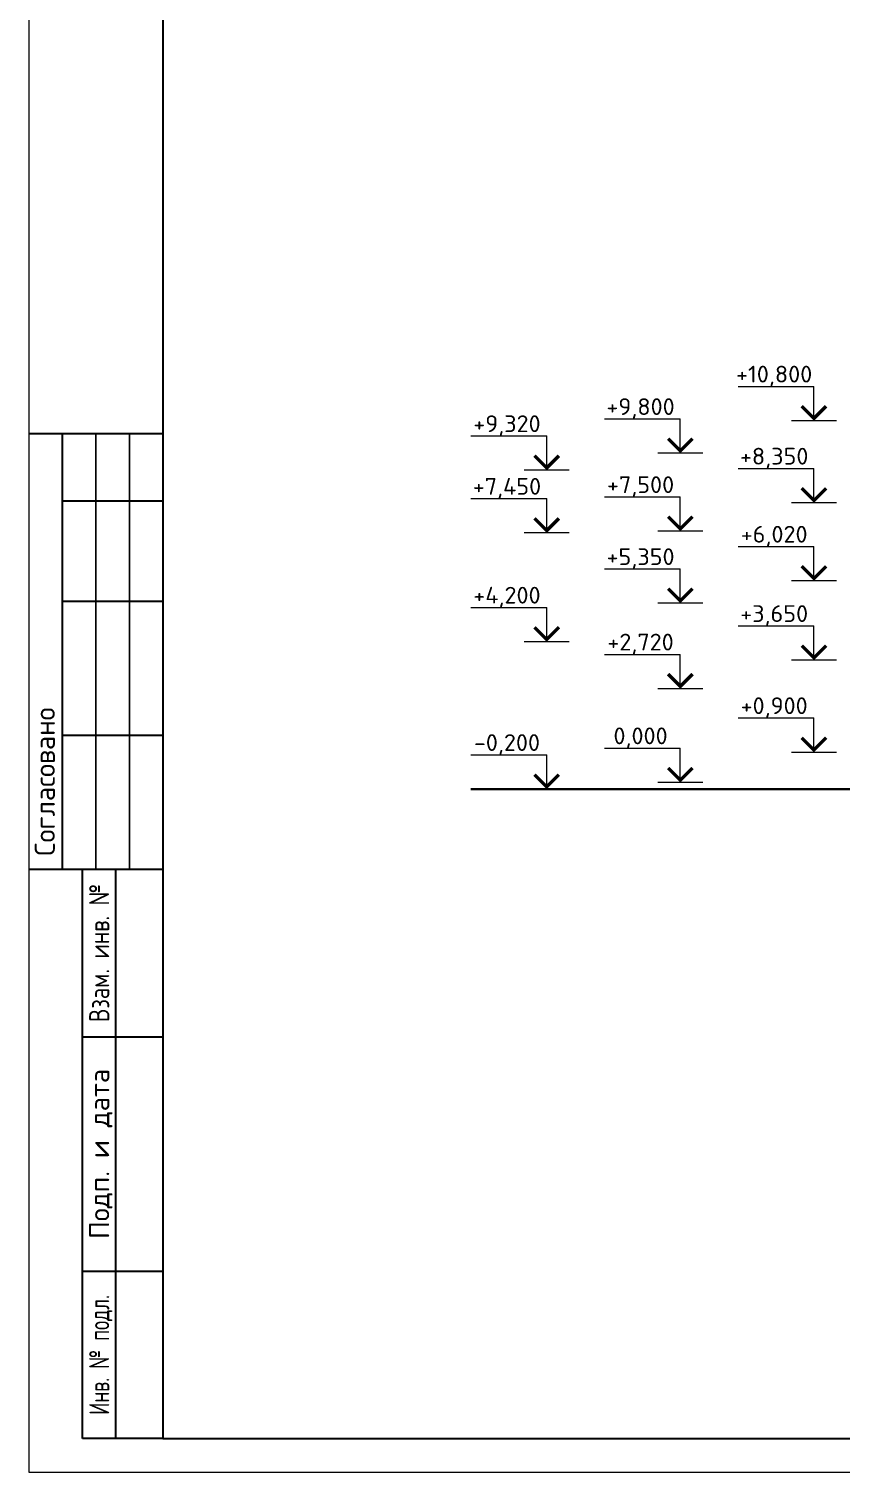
# Model space of a CAD drawing. Extents: x -965262 to 1142518, y -357520 to 71675.
# Drawn here: x -216932 to -204809, y -240088 to -218542 of the extents above; entities that cross this region are included whole.
import ezdxf
from ezdxf.enums import TextEntityAlignment as Align

# ---------------------------------------------------------------- set-up
doc = ezdxf.new("R2010")
doc.units = 0
doc.header["$LTSCALE"] = 10
doc.layers.get('0').update_dxf_attribs({"linetype": 'CONTINUOUS', "lineweight": 30})
doc.styles.add('GOST 2.304', font='isocpeur.ttf', dxfattribs={"width": 0.75, "height": 250})

# ---------------------------------------------------------------- blocks, each defined once
blk = doc.blocks.new('Фасад 12-1')
at = {"color": 1, "lineweight": 15, "ltscale": 0.3}
for p, q in [((-197414.1, 83545.8, -2869), (-195149.3, 83545.8, -2869)), ((-201402.3, 82575.8, -2887.7), (-199137.4, 82575.8, -2887.7)), ((-205390.1, 82065.8, -3250.5), (-203125.3, 82065.8, -3250.5)), ((-197414.1, 81095.8, -2869), (-195149.3, 81095.8, -2869)), ((-205390.1, 80195.8, -2887.7), (-203125.3, 80195.8, -2887.7)), ((-201402.3, 80245.8, -2887.7), (-199137.4, 80245.8, -2887.7)), ((-197414.1, 78765.8, -3250.5), (-195149.3, 78765.8, -3250.5)), ((-201402.3, 78095.8, -2887.7), (-199137.4, 78095.8, -2887.7)), ((-205390.1, 76945.8, -2887.7), (-203125.3, 76945.8, -2887.7)), ((-197414.1, 76396.1, -3250.5), (-195149.3, 76396.1, -3250.5)), ((-201402.3, 75545.8, -3250.5), (-199137.4, 75545.8, -3250.5)), ((-197414.1, 73646.1, -3250.5), (-195149.3, 73646.1, -3250.5)), ((-205390.1, 72545.8, -3250.5), (-203125.3, 72545.8, -3250.5)), ((-201402.3, 72745.8, -2887.7), (-199137.4, 72745.8, -2887.7))]:
    blk.add_line(p, q, dxfattribs=at)
at = {"color": 1, "lineweight": 15}
for p, q in [((-195149.3, 82519.6, -2869), (-195149.3, 83545.8, -2869)), ((-199137.4, 81549.6, -2887.7), (-199137.4, 82575.8, -2887.7)), ((-194478.3, 82519.6, -3594.6), (-195820.4, 82519.6, -2143.3)), ((-203125.3, 81039.6, -3250.5), (-203125.3, 82065.8, -3250.5)), ((-198466.4, 81549.6, -3613.4), (-199808.5, 81549.6, -2162.1)), ((-202454.3, 81039.6, -3976.2), (-203796.4, 81039.6, -2524.9)), ((-195149.3, 80069.6, -2869), (-195149.3, 81095.8, -2869)), ((-203125.3, 79169.6, -2887.7), (-203125.3, 80195.8, -2887.7)), ((-199137.4, 79219.6, -2887.7), (-199137.4, 80245.8, -2887.7)), ((-194478.3, 80069.6, -3594.6), (-195820.4, 80069.6, -2143.3)), ((-202454.3, 79169.6, -3613.4), (-203796.4, 79169.6, -2162.1)), ((-198466.4, 79219.6, -3613.4), (-199808.5, 79219.6, -2162.1)), ((-195149.3, 77739.6, -3250.5), (-195149.3, 78765.8, -3250.5)), ((-199137.4, 77069.6, -2887.7), (-199137.4, 78095.8, -2887.7)), ((-194478.3, 77739.6, -3976.2), (-195820.4, 77739.6, -2524.9)), ((-203125.3, 75919.6, -2887.7), (-203125.3, 76945.8, -2887.7)), ((-198466.4, 77069.6, -3613.4), (-199808.5, 77069.6, -2162.1)), ((-195149.3, 75369.9, -3250.5), (-195149.3, 76396.1, -3250.5)), ((-202454.3, 75919.6, -3613.4), (-203796.4, 75919.6, -2162.1)), ((-199137.4, 74519.6, -3250.5), (-199137.4, 75545.8, -3250.5)), ((-194478.3, 75369.9, -3976.2), (-195820.4, 75369.9, -2524.9)), ((-198466.4, 74519.6, -3976.2), (-199808.5, 74519.6, -2524.9)), ((-195149.3, 72619.9, -3250.5), (-195149.3, 73646.1, -3250.5)), ((-203125.3, 71519.6, -3250.5), (-203125.3, 72545.8, -3250.5)), ((-199137.4, 71719.6, -2887.7), (-199137.4, 72745.8, -2887.7)), ((-194478.3, 72619.9, -3976.2), (-195820.4, 72619.9, -2524.9)), ((-198466.4, 71719.6, -3613.4), (-199808.5, 71719.6, -2162.1))]:
    blk.add_line(p, q, dxfattribs=at)
at = {"lineweight": 35, "ltscale": 15}
blk.add_line((-205390.1, 71519.6, -3250.5), (-138766.4, 71519.6, -3250.5), dxfattribs=at)
at = {"color": 1, "lineweight": 15, "const_width": 100}
for points, elevation in [([(-195514, 82955), (-195149.3, 82590.4), (-194784.7, 82955)], -2869), ([(-199502.1, 81985), (-199137.4, 81620.4), (-198772.8, 81985)], -2887.7), ([(-203490, 81475), (-203125.3, 81110.4), (-202760.7, 81475)], -3250.5), ([(-195514, 80505), (-195149.3, 80140.4), (-194784.7, 80505)], -2869), ([(-203490, 79605), (-203125.3, 79240.4), (-202760.7, 79605)], -2887.7), ([(-199502.1, 79655), (-199137.4, 79290.4), (-198772.8, 79655)], -2887.7), ([(-195514, 78175), (-195149.3, 77810.4), (-194784.7, 78175)], -3250.5), ([(-199502.1, 77505), (-199137.4, 77140.4), (-198772.8, 77505)], -2887.7), ([(-203490, 76355), (-203125.3, 75990.4), (-202760.7, 76355)], -2887.7), ([(-195514, 75805.3), (-195149.3, 75440.7), (-194784.7, 75805.3)], -3250.5), ([(-199502.1, 74955), (-199137.4, 74590.4), (-198772.8, 74955)], -3250.5), ([(-195514, 73055.3), (-195149.3, 72690.7), (-194784.7, 73055.3)], -3250.5), ([(-203490, 71955), (-203125.3, 71590.4), (-202760.7, 71955)], -3250.5), ([(-199502.1, 72155), (-199137.4, 71790.4), (-198772.8, 72155)], -2887.7)]:
    blk.add_lwpolyline(points, dxfattribs=dict(at, elevation=elevation))
at = {"color": 1, "char_height": 500, "width": 2000, "attachment_point": 5, "style": 'GOST 2.304'}
for s, insert in [('{\\W1.05;+10,800}', (-196336.5, 83853.6, -2869)), ('{\\W1.05;+9,800}', (-200324.6, 82883.6, -2887.7)), ('{\\W1.05;+9,320}', (-204312.5, 82373.6, -3250.5)), ('{\\W1.05;+8,350}', (-196336.5, 81403.6, -2869)), ('{\\W1.05;+7,450}', (-204312.5, 80503.6, -2887.7)), ('{\\W1.05;+7,500}', (-200324.6, 80553.6, -2887.7)), ('{\\W1.05;+6,020}', (-196336.5, 79073.6, -3250.5)), ('{\\W1.05;+5,350}', (-200324.6, 78403.6, -2887.7)), ('{\\W1.05;+4,200}', (-204312.5, 77253.6, -2887.7)), ('{\\W1.05;+3,650}', (-196336.5, 76703.9, -3250.5)), ('{\\W1.05;+2,720}', (-200324.6, 75853.6, -3250.5)), ('{\\W1.05;+0,900}', (-196336.5, 73953.9, -3250.5)), ('{\\W1.05;0,000}', (-200324.6, 73053.6, -2887.7)), ('{\\W1.05;-0,200}', (-204312.5, 72853.6, -3250.5))]:
    blk.add_mtext(s, dxfattribs=dict(at, insert=insert))

msp = doc.modelspace()

# ---------------------------------------------------------------- linework, layer by layer
for p, q in [((-214932.4, -224587.8, -3259.8), (-216932.4, -224587.8, -3259.8)), ((-216432.4, -231087.8, -3259.8), (-216432.4, -224587.8, -3259.8)), ((-216432.4, -225587.8, -3259.8), (-214932.4, -225587.8, -3259.8)), ((-216432.4, -227087.8, -3259.8), (-214932.4, -227087.8, -3259.8)), ((-216432.4, -229087.8, -3259.8), (-214932.4, -229087.8, -3259.8)), ((-216932.4, -231087.8, -3259.8), (-214932.4, -231087.8, -3259.8)), ((-216132.4, -239587.8, -3259.8), (-216132.4, -231087.8, -3259.8)), ((-215632.4, -239587.8, -3259.8), (-215632.4, -231087.8, -3259.8)), ((-216132.4, -233587.8, -3259.8), (-214932.4, -233587.8, -3259.8)), ((-216132.4, -237087.8, -3259.8), (-214932.4, -237087.8, -3259.8)), ((-214932.4, -239587.8, -3259.8), (-216132.4, -239587.8, -3259.8))]:
    msp.add_line(p, q)
at = {"lineweight": 25}
for p, q in [((-215932.4, -231087.8, -3259.8), (-215932.4, -224587.8, -3259.8)), ((-215432.4, -231087.8, -3259.8), (-215432.4, -224587.8, -3259.8))]:
    msp.add_line(p, q, dxfattribs=at)
at = {"lineweight": 15, "elevation": -3259.8}
msp.add_lwpolyline([(-216932.4, -240087.8), (-157532.4, -240087.8), (-157532.4, -198087.8), (-216932.4, -198087.8)], close=True, dxfattribs=at)
at = {"elevation": -3259.8}
msp.add_lwpolyline([(-214932.4, -239587.8), (-158032.4, -239587.8), (-158032.4, -198587.8), (-214932.4, -198587.8)], close=True, dxfattribs=at)

# ---------------------------------------------------------------- block references
at = {"lineweight": 15, "xscale": 0.5, "yscale": 0.5, "zscale": 0.5}
msp.add_blockref('Фасад 12-1', (-107640.8, -265652.3, -1634.5), dxfattribs=at)

# ---------------------------------------------------------------- texts
at = {"lineweight": 25, "style": 'GOST 2.304'}
msp.add_text('Согласовано', height=300, rotation=90, dxfattribs=at).set_placement((-216544.3, -230887.8, -3259.8))
for s, width, p in [('Взам. инв. №', 0.8, (-215882.4, -232337.8, -3259.8)), ('Инв. № подл.', 0.7, (-215882.4, -238337.8, -3259.8))]:
    msp.add_text(s, height=300, rotation=90, dxfattribs=dict(at, width=width)).set_placement(p, align=Align.MIDDLE_CENTER)
msp.add_text('Подп. и дата', height=300, rotation=90, dxfattribs=at).set_placement((-215882.4, -235337.8, -3259.8), align=Align.MIDDLE_CENTER)

doc.saveas('drawing.dxf')
